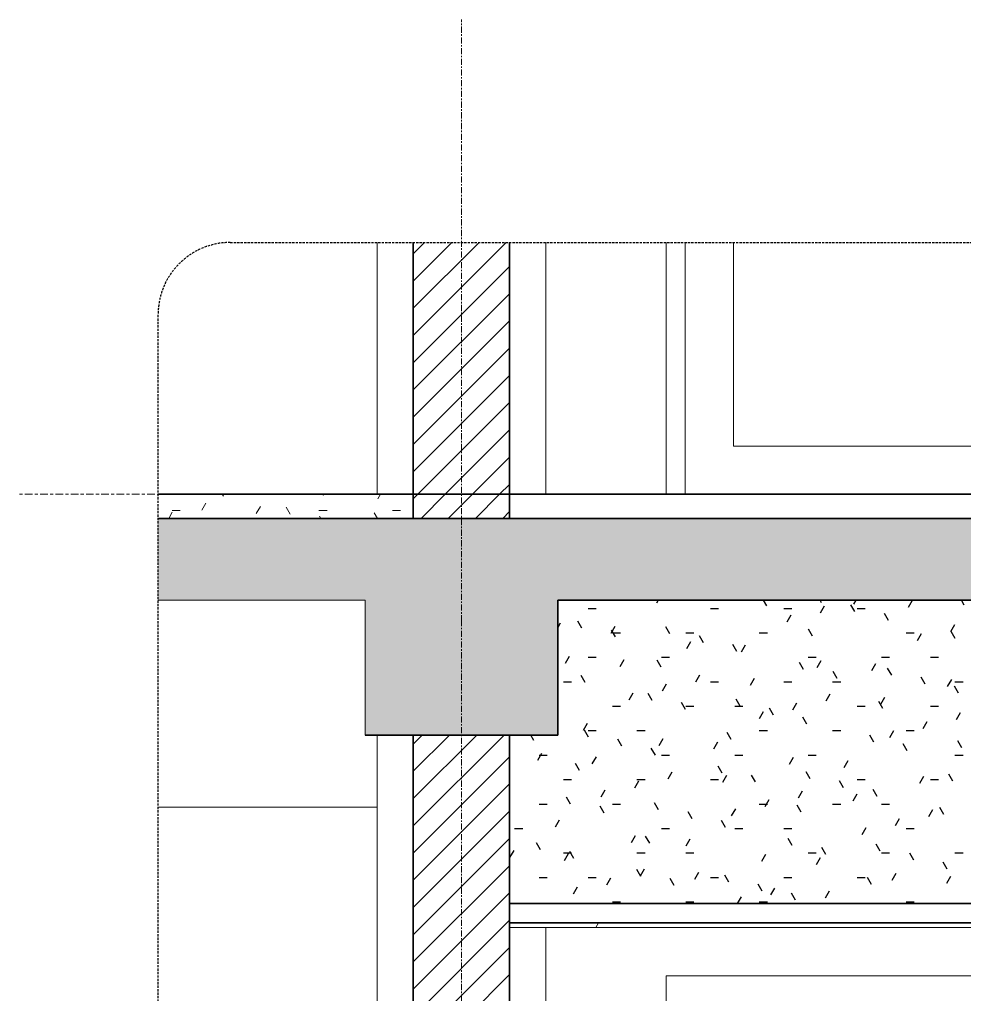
# Model space of a CAD drawing. Header units: millimetres. Extents: x 32270 to 221883, y 3811 to 78637.
# Drawn here: x 83251 to 85214, y 7961 to 9986 of the extents above; entities that cross this region are included whole.
import ezdxf

# ---------------------------------------------------------------- set-up
doc = ezdxf.new("R2010")
doc.units = ezdxf.units.MM
for name, pattern in [('Centre', [31.75, 6.35, -4.7625, 15.875, -4.7625]), ('Grid Line', [22.225, 12.7, -3.175, 3.175, -3.175]), ('Hidden', [7.14375, 4.7625, -2.38125]), ('IMPORT-CENTER _2_', [40.64, 25.4, -5.08, 5.08, -5.08])]:
    doc.linetypes.add(name, pattern=pattern)
for name, color, linetype, lineweight in [('0-5', 130, 'Continuous', 5), ('A-CLNG-1', 7, 'Continuous', 35), ('A-CLNG-2', 250, 'Continuous', 18), ('A-CLNG-FNSH-1', 250, 'Continuous', 18), ('A-CLNG-PATT-1', 250, 'Continuous', 18), ('A-CLNG-PATT-2', 71, 'Continuous', 25), ('A-DETL-GENF', 92, 'Continuous', 18), ('A-DETL-GENF-3', 92, 'Hidden', 25), ('A-DETL-GENF-4', 9, 'Continuous', 18), ('A-DETL-MEDM', 33, 'Continuous', 35), ('A-DETL-THIN', 151, 'Continuous', 18), ('A-DOOR', 31, 'Continuous', 18), ('A-DOOR-FRAM-1', 31, 'Continuous', 18), ('A-DOOR-GLAZ-1', 31, 'Continuous', 18), ('A-FLOR-FNSH-1', 7, 'Continuous', 35), ('A-FLOR-LEVL-2', 51, 'Centre', 9), ('A-FLOR-PATT-4', 67, 'Continuous', 18), ('A-WALL', 113, 'Continuous', 18), ('A-WALL-2', 7, 'Continuous', 35), ('A-WALL-PATT-2', 111, 'Continuous', 18), ('G-IMPT', 8, 'Continuous', 18), ('G-IMPT-2', 8, 'IMPORT-CENTER _2_', 18), ('M-EQPM', 50, 'Continuous', 18), ('M-EQPM-1', 50, 'Continuous', 25), ('S-BEAM-1', 250, 'Continuous', 18), ('S-COLS-9', 250, 'Continuous', 18), ('S-GRID-1', 1, 'Grid Line', 9)]:
    doc.layers.add(name, color=color, linetype=linetype, lineweight=lineweight)
pattern_1 = [(0, (60606.82, 15875), (203.2, 50.8), [16.764, -135.636, 16.764, -135.636, -812.8]), (0, (60606.82, 15875), (203.2, 50.8), [-304.8, 16.764, -288.036, 16.764, -135.636, -355.6]), (0, (60606.82, 15875), (203.2, 50.8), [-762, 16.764, -84.836, 16.764, -237.236]), (120, (60683.02, 15900.4), (-145.59409, 150.57636), [16.764, -135.636, 16.764, -135.636, -812.8]), (120, (60683.02, 15900.4), (-145.59409, 150.57636), [-304.8, 16.764, -288.036, 16.764, -135.636, -355.6]), (120, (60683.02, 15900.4), (-145.59409, 150.57636), [-762, 16.764, -84.836, 16.764, -237.236]), (240, (60708.42, 16002), (-57.60591, -201.37636), [16.764, -135.636, 16.764, -135.636, -812.8]), (240, (60708.42, 16002), (-57.60591, -201.37636), [-304.8, 16.764, -288.036, 16.764, -135.636, -355.6]), (240, (60708.42, 16002), (-57.60591, -201.37636), [-762, 16.764, -84.836, 16.764, -237.236])]
pattern_2 = [(45, (99439.1, 15875), (-28.28427, 28.28427), [])]

# ---------------------------------------------------------------- blocks, each defined once
blk = doc.blocks.new('NCV_TKTC_KET CAU_rvt-5-TKCS_CĂN HỘ LOẠI 3A - MẶT CẮT 4')
at = {"layer": 'S-BEAM-1'}
blk.add_line((45161.9, 8350), (44707, 8350), dxfattribs=at)
at = {"layer": 'S-COLS-9'}
for p, q in [((45161.9, 9000), (45161.9, 9523)), ((45511.9, 9000), (45511.9, 9523)), ((45161.9, 5600), (45161.9, 8500)), ((45511.9, 5600), (45511.9, 8100))]:
    blk.add_line(p, q, dxfattribs=at)
blk = doc.blocks.new('CL_01-VÁCH DỰNG THẠCH CAO CĂN HỘ LOẠI 1-5D9 - CL_01-VÁCH DỰNG THẠCH CAO CĂN HỘ LOẠI 1A-5-908358-TKCS_CĂN HỘ LOẠI 3A - MẶT CẮT 4')
at = {"layer": 'A-CLNG-PATT-2'}
h = blk.add_hatch(dxfattribs=at)
h.set_pattern_fill('FP_22', color=256, style=0, pattern_type=2)
h.set_pattern_definition(pattern_1)
h.paths.add_polyline_path([(48046.9, 8150), (48046.9, 8780), (45536.9, 8780), (45536.9, 8500), (45436.9, 8500), (45436.9, 8150), (46999.2, 8150)])
at = {"layer": 'A-CLNG-2'}
blk.add_line((48046.9, 8150), (48046.9, 8780), dxfattribs=at)
blk = doc.blocks.new('NCV_TKTC_TANG 2_rvt-5-TKCS_CĂN HỘ LOẠI 3A - MẶT CẮT 4')
at = {"layer": 'A-CLNG-PATT-1'}
h = blk.add_hatch(dxfattribs=at)
h.set_pattern_fill('FP_21', color=256, style=0, pattern_type=2)
h.set_pattern_definition([(0, (60606.82, 15875), (406.4, 101.6), [16.764, -288.036, 16.764, -288.036, -1625.6]), (0, (60606.82, 15875), (406.4, 101.6), [-609.6, 16.764, -592.836, 16.764, -288.036, -711.2]), (0, (60606.82, 15875), (406.4, 101.6), [-1524, 16.764, -186.436, 16.764, -491.236]), (120, (60759.22, 15925.8), (-291.1882, 301.1527), [16.764, -288.036, 16.764, -288.036, -1625.6]), (120, (60759.22, 15925.8), (-291.1882, 301.1527), [-609.6, 16.764, -592.836, 16.764, -288.036, -711.2]), (120, (60759.22, 15925.8), (-291.1882, 301.1527), [-1524, 16.764, -186.436, 16.764, -491.236]), (240, (60810.02, 16129), (-115.2118, -402.7527), [16.764, -288.036, 16.764, -288.036, -1625.6]), (240, (60810.02, 16129), (-115.2118, -402.7527), [-609.6, 16.764, -592.836, 16.764, -288.036, -711.2]), (240, (60810.02, 16129), (-115.2118, -402.7527), [-1524, 16.764, -186.436, 16.764, -491.236])])
h.paths.add_polyline_path([(48204.9, 8100), (48436.9, 8100), (48436.9, 8110), (45436.9, 8110), (45436.9, 8100), (46999.2, 8100)])
at = {"layer": 'A-CLNG-1'}
for p, q in [((48436.9, 8150), (45436.9, 8150)), ((45436.9, 8150), (45436.9, 8110)), ((48436.9, 8110), (45436.9, 8110))]:
    blk.add_line(p, q, dxfattribs=at)
at = {"layer": 'A-CLNG-FNSH-1'}
for p, q in [((45436.9, 8110), (45436.9, 8100)), ((45436.9, 8100), (48436.9, 8100))]:
    blk.add_line(p, q, dxfattribs=at)
at = {"layer": 'A-CLNG-2'}
blk.add_blockref('CL_01-VÁCH DỰNG THẠCH CAO CĂN HỘ LOẠI 1-5D9 - CL_01-VÁCH DỰNG THẠCH CAO CĂN HỘ LOẠI 1A-5-908358-TKCS_CĂN HỘ LOẠI 3A - MẶT CẮT 4', (0, 0), dxfattribs=at)
blk = doc.blocks.new('NCV_TKTC_TANG 3 - 4_rvt-6-TKCS_CĂN HỘ LOẠI 3A - MẶT CẮT 4')
at = {"layer": 'A-FLOR-PATT-4'}
h = blk.add_hatch(dxfattribs=at)
h.set_pattern_fill('FP_22', color=256, style=0, pattern_type=2)
h.set_pattern_definition(pattern_1)
h.paths.add_polyline_path([(45190.8, 8950), (45236.9, 8950), (45236.9, 9000), (44707, 9000), (44707, 8950), (45136.9, 8950)])
at = {"layer": 'A-FLOR-FNSH-1'}
for p, q in [((45236.9, 9000), (44707, 9000)), ((45236.9, 8950), (45236.9, 9000)), ((48436.9, 9000), (45436.9, 9000)), ((45436.9, 9000), (45436.9, 8950))]:
    blk.add_line(p, q, dxfattribs=at)
blk = doc.blocks.new('DEG_02-DEG_03 - DEG_02-2500x2400mm-CỬA ĐI 02 CÁNH TRƯỢT-V104-TKCS_CĂN HỘ LOẠI 3A - MẶT CẮT 4')
at = {"layer": 'A-DOOR'}
for p, q in [((46961.9, 9523), (46961.9, 9000)), ((47061.9, 9100), (47061.9, 9523)), ((48121.9, 9523), (48121.9, 9100)), ((48121.9, 9100), (47061.9, 9100))]:
    blk.add_line(p, q, dxfattribs=at)
at = {"layer": 'A-DOOR-FRAM-1'}
for p, q in [((45801.9, 9523), (45801.9, 9000)), ((48221.9, 9523), (48221.9, 9000))]:
    blk.add_line(p, q, dxfattribs=at)
at = {"layer": 'A-DOOR-GLAZ-1'}
for p, q in [((45901.9, 9523), (45901.9, 9100)), ((45901.9, 9100), (46961.9, 9100))]:
    blk.add_line(p, q, dxfattribs=at)
blk = doc.blocks.new('TKTC_XREF_251221_MB TANG 2-7 - TKTC_XREF_260130_MB TANG 2-5_dwg_THU NUOC - THU NUOC-444531-TKCS_MB TẦNG 1-4746810-TKCS_CĂN HỘ LOẠI 3A - MẶT CẮT 4')
at = {"layer": 'G-IMPT'}
for p, q in [((53058.7, 5600), (53208.7, 5600)), ((53208.7, 5600), (53058.7, 5600)), ((53083.7, 5600), (53183.7, 5600)), ((53183.7, 5600), (53083.7, 5600)), ((53099.6, 5600), (53093.6, 5600)), ((53093.6, 5600), (53099.6, 5600)), ((53106, 5600), (53112, 5600)), ((53112, 5600), (53106, 5600)), ((53118.4, 5600), (53124.4, 5600)), ((53124.4, 5600), (53118.4, 5600)), ((53136.9, 5600), (53130.9, 5600)), ((53130.9, 5600), (53136.9, 5600)), ((53136.9, 5600), (53130.9, 5600)), ((53130.9, 5600), (53136.9, 5600)), ((53133.7, 5600), (53133.7, 5600)), ((53133.7, 5600), (53133.7, 5600)), ((53133.7, 5600), (53133.7, 5600)), ((53133.7, 5600), (53133.7, 5600)), ((53148.9, 5600), (53142.9, 5600)), ((53142.9, 5600), (53148.9, 5600)), ((53161.3, 5600), (53155.3, 5600)), ((53155.3, 5600), (53161.3, 5600)), ((53167.7, 5600), (53173.7, 5600)), ((53173.7, 5600), (53167.7, 5600))]:
    blk.add_line(p, q, dxfattribs=at)
blk = doc.blocks.new('TKTC_XREF_251221_MB TANG 2-7 - TKTC_XREF_260130_MB TANG 2-5_dwg_$cc-4746798-TKCS_CĂN HỘ LOẠI 3A - MẶT CẮT 4')
at = {"layer": 'G-IMPT-2'}
for p, q in [((45082.3, 5600), (45203.4, 5600)), ((45143.3, 5600), (45142.5, 5600))]:
    blk.add_line(p, q, dxfattribs=at)
at = {"layer": 'M-EQPM'}
for p, q in [((45143.2, 5600), (45142.6, 5600)), ((45142.6, 5600), (45142.9, 5600)), ((45142.9, 5600), (45143.2, 5600)), ((45187.9, 5600), (45187.9, 5600))]:
    blk.add_line(p, q, dxfattribs=at)
blk = doc.blocks.new('TKTC_XREF_251221_MB TANG 2-7 - TKTC_XREF_260130_MB TANG 2-5_dwg_CUM U_DN100-V78-TKCS_CĂN HỘ LOẠI 3A - MẶT CẮT 4')
at = {"layer": 'G-IMPT'}
for p, q in [((45144.4, 5600), (45091.3, 5600)), ((45091.3, 5600), (45144.4, 5600)), ((45144.4, 5600), (45097.5, 5600)), ((45097.5, 5600), (45144.4, 5600)), ((45144.4, 5600), (45144.4, 5600)), ((45195.7, 5600), (45144.4, 5600)), ((45195.7, 5600), (45144.4, 5600)), ((45195.7, 5600), (45144.4, 5600)), ((45195.7, 5600), (45144.4, 5600)), ((45197.3, 5600), (45195.7, 5600)), ((45195.7, 5600), (45197.3, 5600)), ((45197.3, 5600), (45195.7, 5600)), ((45195.7, 5600), (45197.3, 5600)), ((45201, 5600), (45197.3, 5600)), ((45197.3, 5600), (45201, 5600)), ((45197.3, 5600), (45201, 5600)), ((45197.3, 5600), (45201, 5600)), ((45201, 5600), (45197.3, 5600)), ((45197.3, 5600), (45201, 5600)), ((45197.3, 5600), (45201, 5600)), ((45197.3, 5600), (45201, 5600)), ((45201, 5600), (45201, 5600)), ((45201, 5600), (45201, 5600)), ((45201.8, 5600), (45206.1, 5600)), ((45206.1, 5600), (45201.8, 5600)), ((45201.8, 5600), (45206.1, 5600)), ((45206.1, 5600), (45201.8, 5600)), ((45206.9, 5600), (45206.1, 5600)), ((45206.1, 5600), (45206.9, 5600)), ((45206.9, 5600), (45206.1, 5600)), ((45206.1, 5600), (45206.9, 5600))]:
    blk.add_line(p, q, dxfattribs=at)
blk = doc.blocks.new('TKTC_XREF_251221_MB TANG 2-7 - TKTC_XREF_260130_MB TANG 2-5_dwg_$cc-4746805-TKCS_CĂN HỘ LOẠI 3A - MẶT CẮT 4')
at = {"layer": 'G-IMPT-2'}
for p, q in [((45440.2, 5600), (45593.3, 5600)), ((45516.8, 5600), (45516.8, 5600))]:
    blk.add_line(p, q, dxfattribs=at)
at = {"layer": 'M-EQPM'}
for p, q in [((45516.8, 5600), (45459.9, 5600)), ((45459.9, 5600), (45573.6, 5600)), ((45570.8, 5600), (45462.7, 5600)), ((45462.7, 5600), (45516.8, 5600)), ((45516.8, 5600), (45570.8, 5600)), ((45573.6, 5600), (45516.8, 5600))]:
    blk.add_line(p, q, dxfattribs=at)
blk = doc.blocks.new('TKTC_XREF_251221_MB TANG 2-7 - TKTC_XREF_260130_MB TANG 2-5_dwg_CUM U_DN100-V79-TKCS_CĂN HỘ LOẠI 3A - MẶT CẮT 4')
at = {"layer": 'G-IMPT'}
for p, q in [((45447.1, 5600), (45445.1, 5600)), ((45445.1, 5600), (45460.5, 5600)), ((45447.1, 5600), (45449.9, 5600)), ((45458.6, 5600), (45447.1, 5600)), ((45448.5, 5600), (45457.1, 5600)), ((45586.5, 5600), (45448.8, 5600)), ((45449.9, 5600), (45455.7, 5600)), ((45450.3, 5600), (45451.2, 5600)), ((45450.3, 5600), (45455.4, 5600)), ((45451.2, 5600), (45454.4, 5600)), ((45451.2, 5600), (45454.4, 5600)), ((45451.2, 5600), (45454.4, 5600)), ((45454.4, 5600), (45455.4, 5600)), ((45455.7, 5600), (45458.6, 5600)), ((45578.5, 5600), (45456.8, 5600)), ((45456.8, 5600), (45460.8, 5600)), ((45460.5, 5600), (45458.6, 5600)), ((45574.5, 5600), (45460.8, 5600)), ((45578.5, 5600), (45574.5, 5600)), ((45576.7, 5600), (45574.8, 5600)), ((45574.8, 5600), (45590.1, 5600)), ((45576.7, 5600), (45579.6, 5600)), ((45588.2, 5600), (45576.7, 5600)), ((45578.2, 5600), (45586.8, 5600)), ((45579.6, 5600), (45585.4, 5600)), ((45579.9, 5600), (45580.9, 5600)), ((45579.9, 5600), (45585, 5600)), ((45580.9, 5600), (45584.1, 5600)), ((45580.9, 5600), (45584.1, 5600)), ((45580.9, 5600), (45584.1, 5600)), ((45584.1, 5600), (45585, 5600)), ((45585.4, 5600), (45588.2, 5600)), ((45590.1, 5600), (45588.2, 5600))]:
    blk.add_line(p, q, dxfattribs=at)
blk = doc.blocks.new('TKTC_XREF_251221_MB TANG 2-7 - TKTC_XREF_260130_MB TANG 2-5_dwg_$cc-4746808-TKCS_CĂN HỘ LOẠI 3A - MẶT CẮT 4')
at = {"layer": 'G-IMPT-2'}
blk.add_line((44738.5, 5600), (44707, 5600), dxfattribs=at)
at = {"layer": 'M-EQPM'}
for p, q in [((44707.2, 5600), (44707.2, 5600)), ((44709.2, 5600), (44716.1, 5600)), ((44716.1, 5600), (44709.2, 5600))]:
    blk.add_line(p, q, dxfattribs=at)
blk = doc.blocks.new('TKTC_XREF_251221_MB TANG 2-7 - TKTC_XREF_260130_MB TANG 2-5_dwg_CUM U_DN100-V80-TKCS_CĂN HỘ LOẠI 3A - MẶT CẮT 4')
at = {"layer": 'G-IMPT'}
for p, q in [((44707.4, 5600), (44721.3, 5600)), ((44721.3, 5600), (44707.4, 5600)), ((44707.9, 5600), (44707.9, 5600)), ((44708, 5600), (44729.1, 5600)), ((44729.1, 5600), (44708, 5600))]:
    blk.add_line(p, q, dxfattribs=at)
blk = doc.blocks.new('TKTC_XREF_251221_MB TANG 2-7 - TKTC_XREF_260130_MB TANG 2-5_dwg_THU NUOC - THU NUOC-444531-TKCS_MB TẦNG 1-4746804-TKCS_CĂN HỘ LOẠI 3A - MẶT CẮT 4')
at = {"layer": 'G-IMPT'}
for p, q in [((45285.4, 5600), (45435.4, 5600)), ((45435.4, 5600), (45285.4, 5600)), ((45310.4, 5600), (45410.4, 5600)), ((45410.4, 5600), (45310.4, 5600)), ((45326.3, 5600), (45320.3, 5600)), ((45320.3, 5600), (45326.3, 5600)), ((45332.7, 5600), (45338.7, 5600)), ((45338.7, 5600), (45332.7, 5600)), ((45345.2, 5600), (45351.2, 5600)), ((45351.2, 5600), (45345.2, 5600)), ((45363.6, 5600), (45357.6, 5600)), ((45357.6, 5600), (45363.6, 5600)), ((45363.6, 5600), (45357.6, 5600)), ((45357.6, 5600), (45363.6, 5600)), ((45360.4, 5600), (45360.4, 5600)), ((45360.4, 5600), (45360.4, 5600)), ((45360.4, 5600), (45360.4, 5600)), ((45360.4, 5600), (45360.4, 5600)), ((45375.6, 5600), (45369.6, 5600)), ((45369.6, 5600), (45375.6, 5600)), ((45388.1, 5600), (45382.1, 5600)), ((45382.1, 5600), (45388.1, 5600)), ((45394.4, 5600), (45400.4, 5600)), ((45400.4, 5600), (45394.4, 5600))]:
    blk.add_line(p, q, dxfattribs=at)
blk = doc.blocks.new('TKTC_XREF_251221_MB TANG 2-7 - TKTC_XREF_260130_MB TANG 2-5_dwg_$cc-V81-TKCS_CĂN HỘ LOẠI 3A - MẶT CẮT 4')
at = {"layer": 'G-IMPT-2'}
blk.add_line((44726.6, 5600), (44707, 5600), dxfattribs=at)
blk = doc.blocks.new('TKTC_XREF_251221_MB TANG 2-7 - TKTC_XREF_260130_MB TANG 2-5_dwg_CUM U_DN100-V82-TKCS_CĂN HỘ LOẠI 3A - MẶT CẮT 4')
at = {"layer": 'G-IMPT'}
for p, q in [((44707.9, 5600), (44709.4, 5600)), ((44709.4, 5600), (44707.9, 5600)), ((44708, 5600), (44717.2, 5600)), ((44717.2, 5600), (44708, 5600))]:
    blk.add_line(p, q, dxfattribs=at)
blk = doc.blocks.new('TKTC_XREF_251221_MB TANG 2-7 - TKTC_XREF_260130_MB TANG 2-5_dwg_$cc-V83-TKCS_CĂN HỘ LOẠI 3A - MẶT CẮT 4')
at = {"layer": 'G-IMPT-2'}
blk.add_line((44728.4, 5600), (44707, 5600), dxfattribs=at)
at = {"layer": 'M-EQPM'}
blk.add_line((44708.4, 5600), (44708.4, 5600), dxfattribs=at)
blk = doc.blocks.new('TKTC_XREF_251221_MB TANG 2-7 - TKTC_XREF_260130_MB TANG 2-5_dwg_CUM U_DN100-V84-TKCS_CĂN HỘ LOẠI 3A - MẶT CẮT 4')
at = {"layer": 'G-IMPT'}
for p, q in [((44707.5, 5600), (44719, 5600)), ((44719, 5600), (44707.5, 5600)), ((44708.2, 5600), (44711.2, 5600)), ((44711.2, 5600), (44708.2, 5600)), ((44708.3, 5600), (44708.3, 5600))]:
    blk.add_line(p, q, dxfattribs=at)
blk = doc.blocks.new('TKTC_XREF_251221_MB TANG 2-7 - TKTC_XREF_260130_MB TANG 2-5_dwg_$cc-V85-TKCS_CĂN HỘ LOẠI 3A - MẶT CẮT 4')
at = {"layer": 'G-IMPT-2'}
blk.add_line((44729, 5600), (44707, 5600), dxfattribs=at)
at = {"layer": 'M-EQPM'}
blk.add_line((44708.8, 5600), (44708.8, 5600), dxfattribs=at)
blk = doc.blocks.new('TKTC_XREF_251221_MB TANG 2-7 - TKTC_XREF_260130_MB TANG 2-5_dwg_CUM U_DN100-V86-TKCS_CĂN HỘ LOẠI 3A - MẶT CẮT 4')
at = {"layer": 'G-IMPT'}
for p, q in [((44707.2, 5600), (44719.6, 5600)), ((44719.6, 5600), (44707.2, 5600)), ((44708.3, 5600), (44711.8, 5600)), ((44711.8, 5600), (44708.3, 5600)), ((44708.6, 5600), (44708.6, 5600))]:
    blk.add_line(p, q, dxfattribs=at)
blk = doc.blocks.new('TKTC_XREF_251221_MB TANG 2-7 - TKTC_XREF_260130_MB TANG 2-5_dwg_$cc-V87-TKCS_CĂN HỘ LOẠI 3A - MẶT CẮT 4')
at = {"layer": 'G-IMPT-2'}
blk.add_line((44729.4, 5600), (44707, 5600), dxfattribs=at)
at = {"layer": 'M-EQPM'}
blk.add_line((44709, 5600), (44709, 5600), dxfattribs=at)
blk = doc.blocks.new('TKTC_XREF_251221_MB TANG 2-7 - TKTC_XREF_260130_MB TANG 2-5_dwg_CUM U_DN100-V88-TKCS_CĂN HỘ LOẠI 3A - MẶT CẮT 4')
at = {"layer": 'G-IMPT'}
for p, q in [((44707, 5600), (44720, 5600)), ((44720, 5600), (44707, 5600)), ((44708.3, 5600), (44712.3, 5600)), ((44712.3, 5600), (44708.3, 5600)), ((44708.7, 5600), (44708.7, 5600))]:
    blk.add_line(p, q, dxfattribs=at)
blk = doc.blocks.new('TKTC_XREF_251221_MB TANG 2-7 - TKTC_XREF_260130_MB TANG 2-5_dwg_$cc-V89-TKCS_CĂN HỘ LOẠI 3A - MẶT CẮT 4')
at = {"layer": 'G-IMPT-2'}
blk.add_line((44728.5, 5600), (44707, 5600), dxfattribs=at)
at = {"layer": 'M-EQPM'}
blk.add_line((44708.5, 5600), (44708.5, 5600), dxfattribs=at)
blk = doc.blocks.new('TKTC_XREF_251221_MB TANG 2-7 - TKTC_XREF_260130_MB TANG 2-5_dwg_CUM U_DN100-V90-TKCS_CĂN HỘ LOẠI 3A - MẶT CẮT 4')
at = {"layer": 'G-IMPT'}
for p, q in [((44707.4, 5600), (44719.1, 5600)), ((44719.1, 5600), (44707.4, 5600)), ((44708.2, 5600), (44711.3, 5600)), ((44711.3, 5600), (44708.2, 5600)), ((44708.4, 5600), (44708.4, 5600))]:
    blk.add_line(p, q, dxfattribs=at)
blk = doc.blocks.new('TKTC_XREF_251221_MB TANG 2-7 - TKTC_XREF_260130_MB TANG 2-5_dwg_$cc-V91-TKCS_CĂN HỘ LOẠI 3A - MẶT CẮT 4')
at = {"layer": 'G-IMPT-2'}
for p, q in [((45383.3, 5600), (45504.4, 5600)), ((45444.3, 5600), (45443.5, 5600))]:
    blk.add_line(p, q, dxfattribs=at)
at = {"layer": 'M-EQPM'}
for p, q in [((45444.2, 5600), (45443.6, 5600)), ((45443.6, 5600), (45443.9, 5600)), ((45443.9, 5600), (45444.2, 5600)), ((45488.9, 5600), (45488.9, 5600))]:
    blk.add_line(p, q, dxfattribs=at)
blk = doc.blocks.new('TKTC_XREF_251221_MB TANG 2-7 - TKTC_XREF_260130_MB TANG 2-5_dwg_CUM U_DN100-V92-TKCS_CĂN HỘ LOẠI 3A - MẶT CẮT 4')
at = {"layer": 'G-IMPT'}
for p, q in [((45446.1, 5600), (45445.5, 5600)), ((45446.1, 5600), (45445.5, 5600)), ((45446.1, 5600), (45445.5, 5600)), ((45496.8, 5600), (45445.5, 5600)), ((45497.5, 5600), (45446.1, 5600)), ((45498.3, 5600), (45502.1, 5600)), ((45498.3, 5600), (45502.1, 5600)), ((45498.9, 5600), (45502.7, 5600)), ((45499, 5600), (45502.8, 5600)), ((45502.1, 5600), (45502.1, 5600)), ((45502.1, 5600), (45502.1, 5600)), ((45502.1, 5600), (45502.1, 5600)), ((45502.7, 5600), (45502.7, 5600)), ((45502.7, 5600), (45502.8, 5600)), ((45502.8, 5600), (45502.8, 5600)), ((45502.9, 5600), (45502.9, 5600)), ((45503.5, 5600), (45503.5, 5600)), ((45504.4, 5600), (45504.4, 5600)), ((45505, 5600), (45505.1, 5600)), ((45505.9, 5600), (45505.9, 5600)), ((45506.6, 5600), (45506.6, 5600)), ((45507.9, 5600), (45507.2, 5600)), ((45507.2, 5600), (45507.9, 5600)), ((45508.6, 5600), (45507.8, 5600)), ((45507.8, 5600), (45508.5, 5600)), ((45507.9, 5600), (45507.9, 5600)), ((45508.5, 5600), (45508.6, 5600))]:
    blk.add_line(p, q, dxfattribs=at)
at = {"layer": 'G-IMPT', "flags": 128}
for points in [[(45496.8, 5600), (45445.5, 5600), (45445.5, 5600)], [(45497.4, 5600), (45446.1, 5600), (45446.1, 5600)], [(45498.3, 5600), (45498.3, 5600), (45496.8, 5600), (45496.8, 5600), (45498.4, 5600), (45498.4, 5600)], [(45498.9, 5600), (45498.9, 5600), (45497.4, 5600), (45497.5, 5600), (45499, 5600), (45499, 5600)], [(45502.1, 5600), (45498.4, 5600), (45498.3, 5600), (45502.1, 5600)], [(45502.8, 5600), (45499, 5600), (45498.9, 5600), (45502.7, 5600)], [(45502.9, 5600), (45507.2, 5600), (45507.2, 5600), (45502.9, 5600)], [(45503.5, 5600), (45507.8, 5600), (45507.8, 5600), (45503.5, 5600)]]:
    blk.add_lwpolyline(points, dxfattribs=at)
blk = doc.blocks.new('TKTC_XREF_251221_MB TANG 2-7 - TKTC_XREF_260130_MB TANG 2-5_dwg_FD-4746794-TKCS_CĂN HỘ LOẠI 3A - MẶT CẮT 4')
at = {"layer": 'G-IMPT'}
for p, q in [((45210.7, 5600), (45060.7, 5600)), ((45060.7, 5600), (45210.7, 5600)), ((45135.7, 5600), (45135.7, 5600))]:
    blk.add_line(p, q, dxfattribs=at)
at = {"layer": 'M-EQPM'}
for p, q in [((45082.4, 5600), (45189, 5600)), ((45098, 5600), (45173.4, 5600)), ((45098, 5600), (45173.4, 5600))]:
    blk.add_line(p, q, dxfattribs=at)
blk = doc.blocks.new('TKTC_XREF_251221_MB TANG 2-7 - TKTC_XREF_260130_MB TANG 2-5_dwg_$cc-V93-TKCS_CĂN HỘ LOẠI 3A - MẶT CẮT 4')
at = {"layer": 'G-IMPT-2'}
for p, q in [((45355.5, 5600), (45508.5, 5600)), ((45432, 5600), (45432, 5600))]:
    blk.add_line(p, q, dxfattribs=at)
at = {"layer": 'M-EQPM'}
for p, q in [((45432, 5600), (45377.9, 5600)), ((45377.9, 5600), (45432, 5600)), ((45432, 5600), (45419.4, 5600)), ((45419.4, 5600), (45432, 5600)), ((45432, 5600), (45444.5, 5600)), ((45444.5, 5600), (45432, 5600)), ((45488.8, 5600), (45488.8, 5600))]:
    blk.add_line(p, q, dxfattribs=at)
blk = doc.blocks.new('TKTC_XREF_251221_MB TANG 2-7 - TKTC_XREF_260130_MB TANG 2-5_dwg_CUM U_DN100-V94-TKCS_CĂN HỘ LOẠI 3A - MẶT CẮT 4')
at = {"layer": 'G-IMPT'}
for p, q in [((45432, 5600), (45364.9, 5600)), ((45364.9, 5600), (45432, 5600)), ((45432, 5600), (45372.6, 5600)), ((45372.6, 5600), (45432, 5600)), ((45432, 5600), (45432, 5600)), ((45496.8, 5600), (45432, 5600)), ((45496.8, 5600), (45432, 5600)), ((45496.8, 5600), (45432, 5600)), ((45496.8, 5600), (45432, 5600)), ((45498.7, 5600), (45496.8, 5600)), ((45496.8, 5600), (45498.7, 5600)), ((45498.7, 5600), (45496.8, 5600)), ((45496.8, 5600), (45498.7, 5600)), ((45503.5, 5600), (45498.7, 5600)), ((45498.7, 5600), (45503.5, 5600)), ((45498.7, 5600), (45503.5, 5600)), ((45498.7, 5600), (45503.5, 5600)), ((45503.5, 5600), (45498.7, 5600)), ((45498.7, 5600), (45503.5, 5600)), ((45498.7, 5600), (45503.5, 5600)), ((45498.7, 5600), (45503.5, 5600)), ((45503.5, 5600), (45503.5, 5600)), ((45503.5, 5600), (45503.5, 5600)), ((45504.5, 5600), (45509.9, 5600)), ((45509.9, 5600), (45504.5, 5600)), ((45504.5, 5600), (45509.9, 5600)), ((45509.9, 5600), (45504.5, 5600)), ((45510.8, 5600), (45509.9, 5600)), ((45509.9, 5600), (45510.8, 5600)), ((45510.8, 5600), (45509.9, 5600)), ((45509.9, 5600), (45510.8, 5600))]:
    blk.add_line(p, q, dxfattribs=at)
blk = doc.blocks.new('TKTC_XREF_251221_MB TANG 2-7 - TKTC_XREF_260130_MB TANG 2-5_dwg_FD-4746809-TKCS_CĂN HỘ LOẠI 3A - MẶT CẮT 4')
at = {"layer": 'G-IMPT'}
for p, q in [((45210.7, 5600), (45060.7, 5600)), ((45060.7, 5600), (45210.7, 5600)), ((45135.7, 5600), (45135.7, 5600))]:
    blk.add_line(p, q, dxfattribs=at)
at = {"layer": 'M-EQPM'}
for p, q in [((45082.4, 5600), (45189, 5600)), ((45098, 5600), (45173.4, 5600)), ((45098, 5600), (45173.4, 5600))]:
    blk.add_line(p, q, dxfattribs=at)
blk = doc.blocks.new('TKTC_XREF_251221_MB TANG 2-7 - TKTC_XREF_260130_MB TANG 2-5_dwg_$cc-V95-TKCS_CĂN HỘ LOẠI 3A - MẶT CẮT 4')
at = {"layer": 'G-IMPT-2'}
for p, q in [((45355.8, 5600), (45508.8, 5600)), ((45432, 5600), (45432.6, 5600))]:
    blk.add_line(p, q, dxfattribs=at)
at = {"layer": 'M-EQPM'}
for p, q in [((45432.3, 5600), (45432.1, 5600)), ((45432.1, 5600), (45432.5, 5600)), ((45432.5, 5600), (45432.3, 5600)), ((45489.1, 5600), (45489.1, 5600))]:
    blk.add_line(p, q, dxfattribs=at)
blk = doc.blocks.new('TKTC_XREF_251221_MB TANG 2-7 - TKTC_XREF_260130_MB TANG 2-5_dwg_CUM U_DN100-V96-TKCS_CĂN HỘ LOẠI 3A - MẶT CẮT 4')
at = {"layer": 'G-IMPT'}
for p, q in [((45432.5, 5600), (45432.1, 5600)), ((45432.5, 5600), (45432.1, 5600)), ((45432.5, 5600), (45432.1, 5600)), ((45496.9, 5600), (45432.1, 5600)), ((45497.4, 5600), (45432.5, 5600)), ((45498.8, 5600), (45503.6, 5600)), ((45498.8, 5600), (45503.6, 5600)), ((45499.3, 5600), (45504, 5600)), ((45499.3, 5600), (45504.1, 5600)), ((45503.6, 5600), (45503.6, 5600)), ((45503.6, 5600), (45503.6, 5600)), ((45503.6, 5600), (45503.6, 5600)), ((45504, 5600), (45504, 5600)), ((45504, 5600), (45504.1, 5600)), ((45504.1, 5600), (45504.1, 5600)), ((45504.6, 5600), (45504.6, 5600)), ((45505, 5600), (45505, 5600)), ((45506.5, 5600), (45506.5, 5600)), ((45507, 5600), (45507, 5600)), ((45508.4, 5600), (45508.4, 5600)), ((45508.9, 5600), (45508.9, 5600)), ((45511, 5600), (45510, 5600)), ((45510, 5600), (45510.9, 5600)), ((45511.4, 5600), (45510.4, 5600)), ((45510.4, 5600), (45511.4, 5600)), ((45510.9, 5600), (45511, 5600)), ((45511.4, 5600), (45511.4, 5600))]:
    blk.add_line(p, q, dxfattribs=at)
at = {"layer": 'G-IMPT', "flags": 128}
for points in [[(45496.9, 5600), (45432.1, 5600), (45432.1, 5600)], [(45497.3, 5600), (45432.5, 5600), (45432.5, 5600)], [(45498.8, 5600), (45498.8, 5600), (45496.9, 5600), (45496.9, 5600), (45498.9, 5600), (45498.8, 5600)], [(45499.2, 5600), (45499.2, 5600), (45497.3, 5600), (45497.4, 5600), (45499.3, 5600), (45499.3, 5600)], [(45503.6, 5600), (45498.8, 5600), (45498.8, 5600), (45503.6, 5600)], [(45504.1, 5600), (45499.3, 5600), (45499.2, 5600), (45504, 5600)], [(45504.6, 5600), (45510, 5600), (45510, 5600), (45504.6, 5600)], [(45505, 5600), (45510.4, 5600), (45510.4, 5600), (45505, 5600)]]:
    blk.add_lwpolyline(points, dxfattribs=at)
blk = doc.blocks.new('TKTC_XREF_251221_MB TANG 2-7 - TKTC_XREF_260130_MB TANG 2-5_dwg_$cc-V97-TKCS_CĂN HỘ LOẠI 3A - MẶT CẮT 4')
at = {"layer": 'G-IMPT-2'}
blk.add_line((45383.2, 5600), (45504.3, 5600), dxfattribs=at)
at = {"layer": 'M-EQPM'}
for p, q in [((45443.8, 5600), (45401, 5600)), ((45401, 5600), (45443.8, 5600)), ((45443.8, 5600), (45433.9, 5600)), ((45433.9, 5600), (45443.8, 5600)), ((45443.8, 5600), (45453.7, 5600)), ((45453.7, 5600), (45443.8, 5600)), ((45488.8, 5600), (45488.8, 5600))]:
    blk.add_line(p, q, dxfattribs=at)
blk = doc.blocks.new('TKTC_XREF_251221_MB TANG 2-7 - TKTC_XREF_251221_MB TANG 2-7-V106-TKCS_CĂN HỘ LOẠI 3A - MẶT CẮT 4')
at = {"layer": 'M-EQPM'}
for p, q in [((44746.8, 9000), (44707, 9000)), ((44707, 9000), (44746.8, 9000)), ((44734.9, 9000), (44707, 9000)), ((44707, 9000), (44734.9, 9000)), ((44736.6, 9000), (44707, 9000)), ((44707, 9000), (44736.6, 9000)), ((44737.3, 9000), (44707, 9000)), ((44707, 9000), (44737.3, 9000)), ((44737.7, 9000), (44707, 9000)), ((44707, 9000), (44737.7, 9000)), ((44736.8, 9000), (44707, 9000)), ((44707, 9000), (44736.8, 9000)), ((45195.7, 9000), (45085.8, 9000)), ((45085.8, 9000), (45195.7, 9000)), ((45235.7, 9000), (45195.7, 9000)), ((45195.7, 9000), (45235.7, 9000)), ((45346.9, 9000), (45496.8, 9000)), ((45496.8, 9000), (45346.9, 9000)), ((45347.1, 9000), (45497, 9000)), ((45497, 9000), (45347.1, 9000)), ((45445, 9000), (45445.3, 9000)), ((45595.4, 9000), (45445, 9000)), ((45595.6, 9000), (45445.2, 9000)), ((45445.2, 9000), (45595.6, 9000)), ((45445.3, 9000), (45595.8, 9000)), ((45496.8, 9000), (45536.9, 9000)), ((45536.9, 9000), (45496.8, 9000)), ((45497, 9000), (45536.9, 9000)), ((45536.9, 9000), (45497, 9000)), ((45595.8, 9000), (45595.4, 9000))]:
    blk.add_line(p, q, dxfattribs=at)
at = {"layer": 'M-EQPM-1'}
for p, q in [((44707, 9000), (54201.4, 9000)), ((44707, 9000), (45733.6, 9000)), ((45739, 9000), (44707, 9000)), ((44707, 9000), (45739, 9000)), ((45739, 9000), (44707, 9000)), ((44707, 9000), (45739, 9000)), ((45739, 9000), (44707, 9000)), ((44707, 9000), (45739, 9000)), ((45739, 9000), (44707, 9000)), ((44707, 9000), (45739, 9000)), ((45739, 9000), (44707, 9000)), ((44707, 9000), (45739, 9000)), ((45738.6, 9000), (44707, 9000)), ((45733.6, 9000), (53313.6, 9000)), ((53313.6, 9000), (45738.6, 9000))]:
    blk.add_line(p, q, dxfattribs=at)
for name, p in [('TKTC_XREF_251221_MB TANG 2-7 - TKTC_XREF_260130_MB TANG 2-5_dwg_$cc-4746808-TKCS_CĂN HỘ LOẠI 3A - MẶT CẮT 4', (0, 3400)), ('TKTC_XREF_251221_MB TANG 2-7 - TKTC_XREF_260130_MB TANG 2-5_dwg_$cc-V81-TKCS_CĂN HỘ LOẠI 3A - MẶT CẮT 4', (0, 3400)), ('TKTC_XREF_251221_MB TANG 2-7 - TKTC_XREF_260130_MB TANG 2-5_dwg_$cc-V83-TKCS_CĂN HỘ LOẠI 3A - MẶT CẮT 4', (0, 3400)), ('TKTC_XREF_251221_MB TANG 2-7 - TKTC_XREF_260130_MB TANG 2-5_dwg_$cc-V85-TKCS_CĂN HỘ LOẠI 3A - MẶT CẮT 4', (0, 3400)), ('TKTC_XREF_251221_MB TANG 2-7 - TKTC_XREF_260130_MB TANG 2-5_dwg_$cc-V87-TKCS_CĂN HỘ LOẠI 3A - MẶT CẮT 4', (0, 3400)), ('TKTC_XREF_251221_MB TANG 2-7 - TKTC_XREF_260130_MB TANG 2-5_dwg_CUM U_DN100-V88-TKCS_CĂN HỘ LOẠI 3A - MẶT CẮT 4', (0, 3400)), ('TKTC_XREF_251221_MB TANG 2-7 - TKTC_XREF_260130_MB TANG 2-5_dwg_$cc-V89-TKCS_CĂN HỘ LOẠI 3A - MẶT CẮT 4', (0, 3400)), ('TKTC_XREF_251221_MB TANG 2-7 - TKTC_XREF_260130_MB TANG 2-5_dwg_CUM U_DN100-V86-TKCS_CĂN HỘ LOẠI 3A - MẶT CẮT 4', (0, 3400)), ('TKTC_XREF_251221_MB TANG 2-7 - TKTC_XREF_260130_MB TANG 2-5_dwg_CUM U_DN100-V80-TKCS_CĂN HỘ LOẠI 3A - MẶT CẮT 4', (0, 3400)), ('TKTC_XREF_251221_MB TANG 2-7 - TKTC_XREF_260130_MB TANG 2-5_dwg_CUM U_DN100-V90-TKCS_CĂN HỘ LOẠI 3A - MẶT CẮT 4', (0, 3400)), ('TKTC_XREF_251221_MB TANG 2-7 - TKTC_XREF_260130_MB TANG 2-5_dwg_CUM U_DN100-V84-TKCS_CĂN HỘ LOẠI 3A - MẶT CẮT 4', (0, 3400)), ('TKTC_XREF_251221_MB TANG 2-7 - TKTC_XREF_260130_MB TANG 2-5_dwg_CUM U_DN100-V82-TKCS_CĂN HỘ LOẠI 3A - MẶT CẮT 4', (0, 3400)), ('TKTC_XREF_251221_MB TANG 2-7 - TKTC_XREF_260130_MB TANG 2-5_dwg_THU NUOC - THU NUOC-444531-TKCS_MB TẦNG 1-4746810-TKCS_CĂN HỘ LOẠI 3A - MẶT CẮT 4', (-8200, 3400)), ('TKTC_XREF_251221_MB TANG 2-7 - TKTC_XREF_260130_MB TANG 2-5_dwg_FD-4746794-TKCS_CĂN HỘ LOẠI 3A - MẶT CẮT 4', (0, 3400)), ('TKTC_XREF_251221_MB TANG 2-7 - TKTC_XREF_260130_MB TANG 2-5_dwg_FD-4746809-TKCS_CĂN HỘ LOẠI 3A - MẶT CẮT 4', (0, 3400)), ('TKTC_XREF_251221_MB TANG 2-7 - TKTC_XREF_260130_MB TANG 2-5_dwg_$cc-4746798-TKCS_CĂN HỘ LOẠI 3A - MẶT CẮT 4', (0, 3400)), ('TKTC_XREF_251221_MB TANG 2-7 - TKTC_XREF_260130_MB TANG 2-5_dwg_CUM U_DN100-V78-TKCS_CĂN HỘ LOẠI 3A - MẶT CẮT 4', (0, 3400)), ('TKTC_XREF_251221_MB TANG 2-7 - TKTC_XREF_260130_MB TANG 2-5_dwg_THU NUOC - THU NUOC-444531-TKCS_MB TẦNG 1-4746804-TKCS_CĂN HỘ LOẠI 3A - MẶT CẮT 4', (-0.3, 3400)), ('TKTC_XREF_251221_MB TANG 2-7 - TKTC_XREF_260130_MB TANG 2-5_dwg_THU NUOC - THU NUOC-444531-TKCS_MB TẦNG 1-4746804-TKCS_CĂN HỘ LOẠI 3A - MẶT CẮT 4', (0, 3400)), ('TKTC_XREF_251221_MB TANG 2-7 - TKTC_XREF_260130_MB TANG 2-5_dwg_THU NUOC - THU NUOC-444531-TKCS_MB TẦNG 1-4746804-TKCS_CĂN HỘ LOẠI 3A - MẶT CẮT 4', (0, 3400)), ('TKTC_XREF_251221_MB TANG 2-7 - TKTC_XREF_260130_MB TANG 2-5_dwg_THU NUOC - THU NUOC-444531-TKCS_MB TẦNG 1-4746810-TKCS_CĂN HỘ LOẠI 3A - MẶT CẮT 4', (-7773.3, 3400)), ('TKTC_XREF_251221_MB TANG 2-7 - TKTC_XREF_260130_MB TANG 2-5_dwg_THU NUOC - THU NUOC-444531-TKCS_MB TẦNG 1-4746810-TKCS_CĂN HỘ LOẠI 3A - MẶT CẮT 4', (-7773.3, 3400)), ('TKTC_XREF_251221_MB TANG 2-7 - TKTC_XREF_260130_MB TANG 2-5_dwg_$cc-V93-TKCS_CĂN HỘ LOẠI 3A - MẶT CẮT 4', (0, 3400)), ('TKTC_XREF_251221_MB TANG 2-7 - TKTC_XREF_260130_MB TANG 2-5_dwg_$cc-V95-TKCS_CĂN HỘ LOẠI 3A - MẶT CẮT 4', (0, 3400)), ('TKTC_XREF_251221_MB TANG 2-7 - TKTC_XREF_260130_MB TANG 2-5_dwg_CUM U_DN100-V94-TKCS_CĂN HỘ LOẠI 3A - MẶT CẮT 4', (0, 3400)), ('TKTC_XREF_251221_MB TANG 2-7 - TKTC_XREF_260130_MB TANG 2-5_dwg_$cc-V97-TKCS_CĂN HỘ LOẠI 3A - MẶT CẮT 4', (0, 3400)), ('TKTC_XREF_251221_MB TANG 2-7 - TKTC_XREF_260130_MB TANG 2-5_dwg_$cc-V91-TKCS_CĂN HỘ LOẠI 3A - MẶT CẮT 4', (0, 3400)), ('TKTC_XREF_251221_MB TANG 2-7 - TKTC_XREF_260130_MB TANG 2-5_dwg_THU NUOC - THU NUOC-444531-TKCS_MB TẦNG 1-4746810-TKCS_CĂN HỘ LOẠI 3A - MẶT CẮT 4', (-7669.2, 3400)), ('TKTC_XREF_251221_MB TANG 2-7 - TKTC_XREF_260130_MB TANG 2-5_dwg_CUM U_DN100-V78-TKCS_CĂN HỘ LOẠI 3A - MẶT CẮT 4', (301.3, 3400)), ('TKTC_XREF_251221_MB TANG 2-7 - TKTC_XREF_260130_MB TANG 2-5_dwg_CUM U_DN100-V96-TKCS_CĂN HỘ LOẠI 3A - MẶT CẮT 4', (0, 3400)), ('TKTC_XREF_251221_MB TANG 2-7 - TKTC_XREF_260130_MB TANG 2-5_dwg_$cc-4746805-TKCS_CĂN HỘ LOẠI 3A - MẶT CẮT 4', (0, 3400)), ('TKTC_XREF_251221_MB TANG 2-7 - TKTC_XREF_260130_MB TANG 2-5_dwg_CUM U_DN100-V79-TKCS_CĂN HỘ LOẠI 3A - MẶT CẮT 4', (0, 3400)), ('TKTC_XREF_251221_MB TANG 2-7 - TKTC_XREF_260130_MB TANG 2-5_dwg_CUM U_DN100-V92-TKCS_CĂN HỘ LOẠI 3A - MẶT CẮT 4', (0, 3400)), ('TKTC_XREF_251221_MB TANG 2-7 - TKTC_XREF_260130_MB TANG 2-5_dwg_THU NUOC - THU NUOC-444531-TKCS_MB TẦNG 1-4746810-TKCS_CĂN HỘ LOẠI 3A - MẶT CẮT 4', (-7350, 3400))]:
    blk.add_blockref(name, p)
blk = doc.blocks.new('BORDER VIEW - BORDER VIEW-3699927-TKCS_CĂN HỘ LOẠI 3A - MẶT CẮT 4')
at = {"layer": 'A-DETL-GENF-3'}
for p, q in [((44857, 9523), (54051.4, 9523)), ((44707, 5224.4), (44707, 9373))]:
    blk.add_line(p, q, dxfattribs=at)
blk.add_arc((44857, 9373), 150, 90, 180, dxfattribs=at)

msp = doc.modelspace()

# ---------------------------------------------------------------- hatches: boundary and pattern name
at = {"layer": 'A-DETL-GENF-4'}
h = msp.add_hatch(dxfattribs=at)
h.set_pattern_fill('FP_20', color=256, style=0, pattern_type=2)
h.set_pattern_definition([(50, (99439.1, 15875), (364.368, -31.8783), [38.1, -419.1]), (355, (99439.1, 15875), (-70.486, 382.113), [30.48, -335.28]), (100.451, (99469.47, 15872.34), (293.885, 350.2334), [32.38, -356.18]), (46.184, (99439.1, 15976.6), (542.158, -84.086), [57.15, -628.65]), (96.636, (99484.3, 15969.6), (474.805, 494.855), [48.57, -534.27]), (351.184, (99439.1, 15976.6), (474.81, 494.85), [45.72, -502.92]), (21, (99489.9, 15951.2), (303.2285, -204.5305), [38.1, -419.1]), (326, (99489.9, 15951.2), (123.604, 368.376), [30.48, -335.28]), (71.451, (99515.17, 15934.16), (426.834, 163.843), [32.38, -356.18]), (37.5, (99439.1, 15875), (6.1766, 169.1102), [3.353, -327.863, 3.353, -337.007, -336.55]), (37.5, (99439.1, 15875), (6.1766, 169.1102), [-671.576, 3.353, -333.197]), (7.5, (99439.1, 15875), (133.6389, 200.3615), [3.353, -190.703, 3.353, -320.243, -128.27]), (7.5, (99439.1, 15875), (133.6389, 200.3615), [-517.652, 3.353, -124.917]), (327.5, (99325.82, 15875), (271.1818, -11.4584), [3.353, -123.647, 3.353, -392.887, -525.78]), (327.5, (99325.82, 15875), (271.1818, -11.4584), [-523.24, 3.353, -522.427]), (317.5, (99275.02, 15875), (296.2585, 50.853), [3.353, -161.747, 3.353, -259.791, -373.38]), (317.5, (99275.02, 15875), (296.2585, 50.853), [-428.244, 3.353, -370.027]), (45, (99439.1, 15875), (-125.7236, 125.7236), []), (45, (99439.1, 16065.5), (-125.7236, 125.7236), [])])
h.paths.add_polyline_path([(84369.2, 8500), (84369.2, 8780), (87269.2, 8780), (87269.2, 8550), (87469.2, 8550), (87469.2, 8730), (89369.2, 8730), (89369.2, 8785), (92165.5, 8785), (92165.5, 8500), (92565.5, 8500), (92565.5, 8780), (93033.7, 8780), (93033.7, 8950), (89269.2, 8950), (89269.2, 8900), (87369.2, 8900), (87369.2, 8950), (83539.2, 8950), (83539.2, 8780), (83969.2, 8780), (83969.2, 8500), (84023, 8500)])
at = {"layer": 'A-WALL-PATT-2'}
h = msp.add_hatch(dxfattribs=at)
h.set_pattern_fill('FP_19', color=256, style=0, pattern_type=2)
h.set_pattern_definition(pattern_2)
h.paths.add_polyline_path([(84269.2, 9000), (84269.2, 9523), (84069.2, 9523), (84069.2, 9000)])
h = msp.add_hatch(dxfattribs=at)
h.set_pattern_fill('FP_19', color=256, style=0, pattern_type=2)
h.set_pattern_definition(pattern_2)
h.paths.add_polyline_path([(84269.2, 5600), (84269.2, 8500), (84069.2, 8500), (84069.2, 5600)])
h.paths.add_polyline_path([(84069.2, 8950), (84269.2, 8950), (84269.2, 9000), (84069.2, 9000)])

# ---------------------------------------------------------------- linework, layer by layer
at = {"layer": 'A-DETL-MEDM'}
for p, q in [((87369.2, 8950), (83539.2, 8950)), ((84369.2, 8500), (84369.2, 8780)), ((84369.2, 8780), (87269.2, 8780)), ((83969.2, 8500), (84369.2, 8500))]:
    msp.add_line(p, q, dxfattribs=at)
at = {"layer": 'A-DETL-THIN'}
for p, q in [((83539.2, 8780), (83969.2, 8780)), ((83969.2, 8780), (83969.2, 8500))]:
    msp.add_line(p, q, dxfattribs=at)
at = {"layer": 'A-FLOR-LEVL-2'}
msp.add_line((83251.5, 9000), (93551.1, 9000), dxfattribs=at)
at = {"layer": 'A-WALL'}
for p, q in [((84594.2, 9000), (84594.2, 9523)), ((84594.2, 5600), (84594.2, 8000)), ((84594.2, 8000), (87094.2, 8000))]:
    msp.add_line(p, q, dxfattribs=at)
at = {"layer": 'A-WALL-2'}
for p, q in [((84069.2, 9523), (84069.2, 9000)), ((84269.2, 9000), (84269.2, 9523)), ((84069.2, 9000), (84269.2, 9000)), ((84269.2, 9000), (84069.2, 9000)), ((84069.2, 9000), (84069.2, 8950)), ((84269.2, 8950), (84269.2, 9000)), ((84069.2, 8500), (84069.2, 5600)), ((84269.2, 5600), (84269.2, 8500))]:
    msp.add_line(p, q, dxfattribs=at)
at = {"layer": 'S-GRID-1'}
for p, q in [((84169.2, 8736.2), (84169.2, 9986.2)), ((84169.2, 5614.5), (84169.2, 8736.2))]:
    msp.add_line(p, q, dxfattribs=at)

# ---------------------------------------------------------------- block references
at = {"layer": '0-5'}
for name in ['NCV_TKTC_KET CAU_rvt-5-TKCS_CĂN HỘ LOẠI 3A - MẶT CẮT 4', 'NCV_TKTC_TANG 3 - 4_rvt-6-TKCS_CĂN HỘ LOẠI 3A - MẶT CẮT 4', 'NCV_TKTC_TANG 2_rvt-5-TKCS_CĂN HỘ LOẠI 3A - MẶT CẮT 4']:
    msp.add_blockref(name, (38832.3, 0), dxfattribs=at)
at = {"layer": 'A-DETL-GENF'}
msp.add_blockref('BORDER VIEW - BORDER VIEW-3699927-TKCS_CĂN HỘ LOẠI 3A - MẶT CẮT 4', (38832.3, 0), dxfattribs=at)
at = {"layer": 'A-DOOR'}
msp.add_blockref('DEG_02-DEG_03 - DEG_02-2500x2400mm-CỬA ĐI 02 CÁNH TRƯỢT-V104-TKCS_CĂN HỘ LOẠI 3A - MẶT CẮT 4', (38832.3, 0), dxfattribs=at)
at = {"layer": 'M-EQPM'}
msp.add_blockref('TKTC_XREF_251221_MB TANG 2-7 - TKTC_XREF_251221_MB TANG 2-7-V106-TKCS_CĂN HỘ LOẠI 3A - MẶT CẮT 4', (38832.3, 0), dxfattribs=at)

doc.saveas('drawing.dxf')
